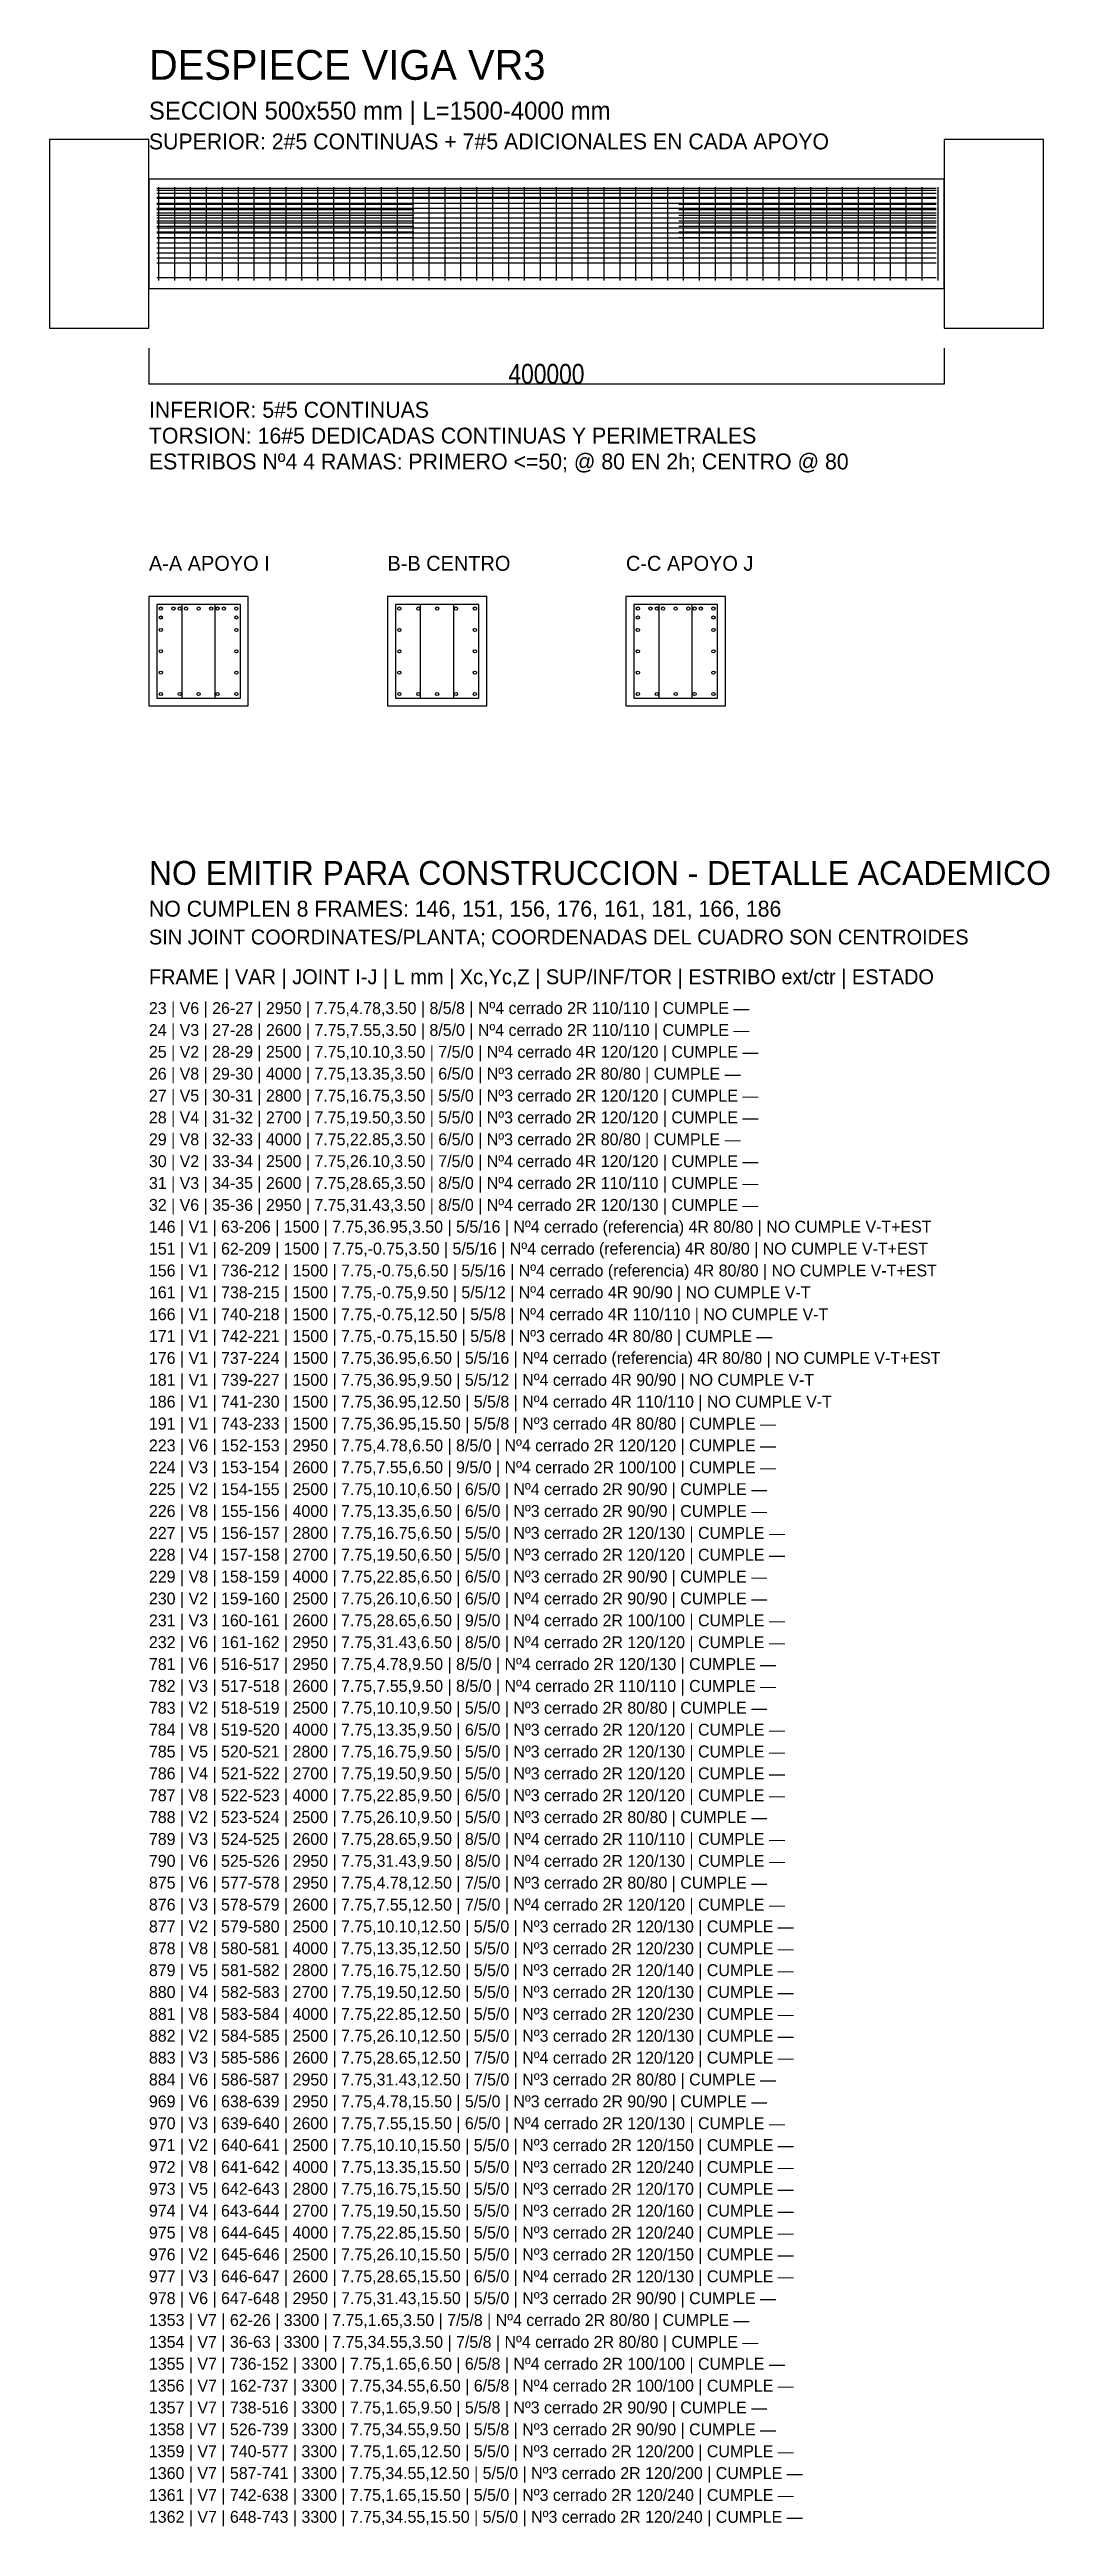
# Model space of a CAD drawing. Header units: metres. Extents: x -500 to 4530, y -11258 to 1202.
import ezdxf

# ---------------------------------------------------------------- set-up
doc = ezdxf.new("R2010")
doc.units = ezdxf.units.M
for name, color, linetype in [('ACERO_INF', 1, 'Continuous'), ('ACERO_SUP', 5, 'Continuous'), ('ACERO_TOR', 30, 'Continuous'), ('ALERTA', 1, 'Continuous'), ('CONTORNO', 7, 'Continuous'), ('COTAS', 3, 'Continuous'), ('ESTRIBOS', 8, 'Continuous'), ('TEXTO', 7, 'Continuous')]:
    doc.layers.add(name, color=color, linetype=linetype)
doc.styles.add('OpenSansCondensed-Light', font='OpenSansCondensed-Light.ttf')
doc.dimstyles.new('EZDXF', dxfattribs={"dimtxt": 0.25, "dimasz": 0.175, "dimexe": 0.375, "dimexo": 0.125, "dimgap": 0.1, "dimtad": 1, "dimlfac": 100, "dimzin": 12, "dimdsep": 46, "dimtxsty": 'OpenSansCondensed-Light', "dimblk": 'ARCHTICK', "dimcen": 2.5, "dimazin": 3, "dimtfac": 0.5, "dimtmove": 2, "dimatfit": 3})

# ---------------------------------------------------------------- blocks, each defined once
blk = doc.blocks.new('_ARCHTICK')
at = {"color": 0, "linetype": 'BYBLOCK', "const_width": 0.15}
blk.add_lwpolyline([(-0.5, -0.5), (0.5, 0.5)], dxfattribs=at)

msp = doc.modelspace()

# ---------------------------------------------------------------- linework, layer by layer
at = {"layer": 'ACERO_INF'}
msp.add_line((40, 55), (3960, 55), dxfattribs=at)
msp.add_line((40, 55), (3960, 55), dxfattribs=at)
msp.add_line((40, 55), (3960, 55), dxfattribs=at)
msp.add_line((40, 55), (3960, 55), dxfattribs=at)
msp.add_line((40, 55), (3960, 55), dxfattribs=at)
for centre in [(60, -2040), (250, -2040), (440, -2040), (1260, -2040), (1355, -2040), (1450, -2040), (1545, -2040), (1640, -2040), (2460, -2040), (2650, -2040), (2840, -2040)]:
    msp.add_circle(centre, 7.95, dxfattribs=at)
at = {"layer": 'ACERO_SUP'}
for p, q in [((40, 495), (3960, 495)), ((40, 460), (3960, 460)), ((40, 425), (1333.33333, 425)), ((40, 397), (1333.33333, 397)), ((2666.66667, 425), (3960, 425)), ((2666.66667, 397), (3960, 397)), ((40, 369), (1333.33333, 369)), ((40, 341), (1333.33333, 341)), ((40, 313), (1333.33333, 313)), ((40, 285), (1333.33333, 285)), ((40, 257), (1333.33333, 257)), ((2666.66667, 369), (3960, 369)), ((2666.66667, 341), (3960, 341)), ((2666.66667, 313), (3960, 313)), ((2666.66667, 285), (3960, 285)), ((2666.66667, 257), (3960, 257))]:
    msp.add_line(p, q, dxfattribs=at)
for centre in [(60, -1610), (123.33333, -1610), (186.66667, -1610), (250, -1610), (313.33333, -1610), (376.66667, -1610), (440, -1610), (1260, -1610), (1640, -1610), (2460, -1610), (2523.33333, -1610), (2586.66667, -1610), (2650, -1610), (2713.33333, -1610), (2776.66667, -1610), (2840, -1610), (60, -1655), (440, -1655), (2460, -1655), (2840, -1655)]:
    msp.add_circle(centre, 7.95, dxfattribs=at)
at = {"layer": 'ACERO_TOR'}
for p, q in [((40, 505), (3960, 505)), ((40, 480), (3960, 480)), ((40, 455), (3960, 455)), ((40, 430), (3960, 430)), ((40, 405), (3960, 405)), ((40, 380), (3960, 380)), ((40, 355), (3960, 355)), ((40, 330), (3960, 330)), ((40, 305), (3960, 305)), ((40, 280), (3960, 280)), ((40, 255), (3960, 255)), ((40, 230), (3960, 230)), ((40, 205), (3960, 205)), ((40, 180), (3960, 180)), ((40, 155), (3960, 155)), ((40, 130), (3960, 130))]:
    msp.add_line(p, q, dxfattribs=at)
for centre in [(60, -1610), (155, -1610), (250, -1610), (345, -1610), (440, -1610), (1260, -1610), (1355, -1610), (1450, -1610), (1545, -1610), (1640, -1610), (2460, -1610), (2555, -1610), (2650, -1610), (2745, -1610), (2840, -1610), (60, -1717.5), (440, -1717.5), (1260, -1717.5), (1640, -1717.5), (2460, -1717.5), (2840, -1717.5), (60, -1825), (440, -1825), (1260, -1825), (1640, -1825), (2460, -1825), (2840, -1825), (60, -1932.5), (440, -1932.5), (1260, -1932.5), (1640, -1932.5), (2460, -1932.5), (2840, -1932.5), (60, -2040), (155, -2040), (250, -2040), (345, -2040), (440, -2040), (1260, -2040), (1355, -2040), (1450, -2040), (1545, -2040), (1640, -2040), (2460, -2040), (2555, -2040), (2650, -2040), (2745, -2040), (2840, -2040)]:
    msp.add_circle(centre, 7.95, dxfattribs=at)
at = {"layer": 'CONTORNO'}
for points in [[(-500, -200), (0, -200), (0, 750), (-500, 750)], [(4000, -200), (4500, -200), (4500, 750), (4000, 750)], [(0, 0), (4000, 0), (4000, 550), (0, 550)], [(0, -2100), (500, -2100), (500, -1550), (0, -1550)], [(1200, -2100), (1700, -2100), (1700, -1550), (1200, -1550)], [(2400, -2100), (2900, -2100), (2900, -1550), (2400, -1550)]]:
    msp.add_lwpolyline(points, close=True, dxfattribs=at)
at = {"layer": 'ESTRIBOS'}
for p, q in [((50, 40), (50, 510)), ((130, 40), (130, 510)), ((210, 40), (210, 510)), ((290, 40), (290, 510)), ((370, 40), (370, 510)), ((450, 40), (450, 510)), ((530, 40), (530, 510)), ((610, 40), (610, 510)), ((690, 40), (690, 510)), ((770, 40), (770, 510)), ((850, 40), (850, 510)), ((930, 40), (930, 510)), ((1010, 40), (1010, 510)), ((1090, 40), (1090, 510)), ((1170, 40), (1170, 510)), ((1250, 40), (1250, 510)), ((1330, 40), (1330, 510)), ((1410, 40), (1410, 510)), ((1490, 40), (1490, 510)), ((1570, 40), (1570, 510)), ((1650, 40), (1650, 510)), ((1730, 40), (1730, 510)), ((1810, 40), (1810, 510)), ((1890, 40), (1890, 510)), ((1970, 40), (1970, 510)), ((2050, 40), (2050, 510)), ((2130, 40), (2130, 510)), ((2210, 40), (2210, 510)), ((2290, 40), (2290, 510)), ((2370, 40), (2370, 510)), ((2450, 40), (2450, 510)), ((2530, 40), (2530, 510)), ((2610, 40), (2610, 510)), ((2690, 40), (2690, 510)), ((2770, 40), (2770, 510)), ((2850, 40), (2850, 510)), ((2930, 40), (2930, 510)), ((3010, 40), (3010, 510)), ((3090, 40), (3090, 510)), ((3170, 40), (3170, 510)), ((3250, 40), (3250, 510)), ((3330, 40), (3330, 510)), ((3410, 40), (3410, 510)), ((3490, 40), (3490, 510)), ((3570, 40), (3570, 510)), ((3650, 40), (3650, 510)), ((3730, 40), (3730, 510)), ((3810, 40), (3810, 510)), ((3890, 40), (3890, 510)), ((3970, 40), (3970, 510)), ((166.66667, -2060), (166.66667, -1590)), ((333.33333, -2060), (333.33333, -1590)), ((1366.66667, -2060), (1366.66667, -1590)), ((1533.33333, -2060), (1533.33333, -1590)), ((2566.66667, -2060), (2566.66667, -1590)), ((2733.33333, -2060), (2733.33333, -1590))]:
    msp.add_line(p, q, dxfattribs=at)
for points in [[(40, -2060), (460, -2060), (460, -1590), (40, -1590)], [(1240, -2060), (1660, -2060), (1660, -1590), (1240, -1590)], [(2440, -2060), (2860, -2060), (2860, -1590), (2440, -1590)]]:
    msp.add_lwpolyline(points, close=True, dxfattribs=at)

# ---------------------------------------------------------------- texts
at = {"layer": 'ACERO_INF'}
msp.add_text('INFERIOR: 5#5 CONTINUAS', height=80, dxfattribs=at).set_placement((0, -650))
at = {"layer": 'ACERO_SUP'}
msp.add_text('SUPERIOR: 2#5 CONTINUAS + 7#5 ADICIONALES EN CADA APOYO', height=80, dxfattribs=at).set_placement((0, 700))
at = {"layer": 'ACERO_TOR'}
msp.add_text('TORSION: 16#5 DEDICADAS CONTINUAS Y PERIMETRALES', height=80, dxfattribs=at).set_placement((0, -780))
at = {"layer": 'ALERTA'}
for s, height, p in [('NO EMITIR PARA CONSTRUCCION - DETALLE ACADEMICO', 120, (0, -3000)), ('NO CUMPLEN 8 FRAMES: 146, 151, 156, 176, 161, 181, 166, 186', 80, (0, -3160)), ('SIN JOINT COORDINATES/PLANTA; COORDENADAS DEL CUADRO SON CENTROIDES', 75, (0, -3300)), ('146 | V1 | 63-206 | 1500 | 7.75,36.95,3.50 | 5/5/16 | Nº4 cerrado (referencia) 4R 80/80 | NO CUMPLE V-T+EST', 60, (0, -4750)), ('151 | V1 | 62-209 | 1500 | 7.75,-0.75,3.50 | 5/5/16 | Nº4 cerrado (referencia) 4R 80/80 | NO CUMPLE V-T+EST', 60, (0, -4860)), ('156 | V1 | 736-212 | 1500 | 7.75,-0.75,6.50 | 5/5/16 | Nº4 cerrado (referencia) 4R 80/80 | NO CUMPLE V-T+EST', 60, (0, -4970)), ('161 | V1 | 738-215 | 1500 | 7.75,-0.75,9.50 | 5/5/12 | Nº4 cerrado 4R 90/90 | NO CUMPLE V-T', 60, (0, -5080)), ('166 | V1 | 740-218 | 1500 | 7.75,-0.75,12.50 | 5/5/8 | Nº4 cerrado 4R 110/110 | NO CUMPLE V-T', 60, (0, -5190)), ('176 | V1 | 737-224 | 1500 | 7.75,36.95,6.50 | 5/5/16 | Nº4 cerrado (referencia) 4R 80/80 | NO CUMPLE V-T+EST', 60, (0, -5410)), ('181 | V1 | 739-227 | 1500 | 7.75,36.95,9.50 | 5/5/12 | Nº4 cerrado 4R 90/90 | NO CUMPLE V-T', 60, (0, -5520)), ('186 | V1 | 741-230 | 1500 | 7.75,36.95,12.50 | 5/5/8 | Nº4 cerrado 4R 110/110 | NO CUMPLE V-T', 60, (0, -5630))]:
    msp.add_text(s, height=height, dxfattribs=at).set_placement(p)
at = {"layer": 'TEXTO'}
for s, height, p in [('DESPIECE VIGA VR3', 150, (0, 1050)), ('SECCION 500x550 mm | L=1500-4000 mm', 90, (0, 850)), ('ESTRIBOS Nº4 4 RAMAS: PRIMERO <=50; @ 80 EN 2h; CENTRO @ 80', 80, (0, -910)), ('A-A APOYO I', 75, (0, -1420)), ('B-B CENTRO', 75, (1200, -1420)), ('C-C APOYO J', 75, (2400, -1420)), ('FRAME | VAR | JOINT I-J | L mm | Xc,Yc,Z | SUP/INF/TOR | ESTRIBO ext/ctr | ESTADO', 75, (0, -3500)), ('23 | V6 | 26-27 | 2950 | 7.75,4.78,3.50 | 8/5/8 | Nº4 cerrado 2R 110/110 | CUMPLE —', 60, (0, -3650)), ('24 | V3 | 27-28 | 2600 | 7.75,7.55,3.50 | 8/5/0 | Nº4 cerrado 2R 110/110 | CUMPLE —', 60, (0, -3760)), ('25 | V2 | 28-29 | 2500 | 7.75,10.10,3.50 | 7/5/0 | Nº4 cerrado 4R 120/120 | CUMPLE —', 60, (0, -3870)), ('26 | V8 | 29-30 | 4000 | 7.75,13.35,3.50 | 6/5/0 | Nº3 cerrado 2R 80/80 | CUMPLE —', 60, (0, -3980)), ('27 | V5 | 30-31 | 2800 | 7.75,16.75,3.50 | 5/5/0 | Nº3 cerrado 2R 120/120 | CUMPLE —', 60, (0, -4090)), ('28 | V4 | 31-32 | 2700 | 7.75,19.50,3.50 | 5/5/0 | Nº3 cerrado 2R 120/120 | CUMPLE —', 60, (0, -4200)), ('30 | V2 | 33-34 | 2500 | 7.75,26.10,3.50 | 7/5/0 | Nº4 cerrado 4R 120/120 | CUMPLE —', 60, (0, -4420)), ('29 | V8 | 32-33 | 4000 | 7.75,22.85,3.50 | 6/5/0 | Nº3 cerrado 2R 80/80 | CUMPLE —', 60, (0, -4310)), ('31 | V3 | 34-35 | 2600 | 7.75,28.65,3.50 | 8/5/0 | Nº4 cerrado 2R 110/110 | CUMPLE —', 60, (0, -4530)), ('32 | V6 | 35-36 | 2950 | 7.75,31.43,3.50 | 8/5/0 | Nº4 cerrado 2R 120/130 | CUMPLE —', 60, (0, -4640)), ('171 | V1 | 742-221 | 1500 | 7.75,-0.75,15.50 | 5/5/8 | Nº3 cerrado 4R 80/80 | CUMPLE —', 60, (0, -5300)), ('191 | V1 | 743-233 | 1500 | 7.75,36.95,15.50 | 5/5/8 | Nº3 cerrado 4R 80/80 | CUMPLE —', 60, (0, -5740)), ('223 | V6 | 152-153 | 2950 | 7.75,4.78,6.50 | 8/5/0 | Nº4 cerrado 2R 120/120 | CUMPLE —', 60, (0, -5850)), ('224 | V3 | 153-154 | 2600 | 7.75,7.55,6.50 | 9/5/0 | Nº4 cerrado 2R 100/100 | CUMPLE —', 60, (0, -5960)), ('225 | V2 | 154-155 | 2500 | 7.75,10.10,6.50 | 6/5/0 | Nº4 cerrado 2R 90/90 | CUMPLE —', 60, (0, -6070)), ('226 | V8 | 155-156 | 4000 | 7.75,13.35,6.50 | 6/5/0 | Nº3 cerrado 2R 90/90 | CUMPLE —', 60, (0, -6180)), ('227 | V5 | 156-157 | 2800 | 7.75,16.75,6.50 | 5/5/0 | Nº3 cerrado 2R 120/130 | CUMPLE —', 60, (0, -6290)), ('228 | V4 | 157-158 | 2700 | 7.75,19.50,6.50 | 5/5/0 | Nº3 cerrado 2R 120/120 | CUMPLE —', 60, (0, -6400)), ('229 | V8 | 158-159 | 4000 | 7.75,22.85,6.50 | 6/5/0 | Nº3 cerrado 2R 90/90 | CUMPLE —', 60, (0, -6510)), ('230 | V2 | 159-160 | 2500 | 7.75,26.10,6.50 | 6/5/0 | Nº4 cerrado 2R 90/90 | CUMPLE —', 60, (0, -6620)), ('231 | V3 | 160-161 | 2600 | 7.75,28.65,6.50 | 9/5/0 | Nº4 cerrado 2R 100/100 | CUMPLE —', 60, (0, -6730)), ('232 | V6 | 161-162 | 2950 | 7.75,31.43,6.50 | 8/5/0 | Nº4 cerrado 2R 120/120 | CUMPLE —', 60, (0, -6840)), ('781 | V6 | 516-517 | 2950 | 7.75,4.78,9.50 | 8/5/0 | Nº4 cerrado 2R 120/130 | CUMPLE —', 60, (0, -6950)), ('782 | V3 | 517-518 | 2600 | 7.75,7.55,9.50 | 8/5/0 | Nº4 cerrado 2R 110/110 | CUMPLE —', 60, (0, -7060)), ('783 | V2 | 518-519 | 2500 | 7.75,10.10,9.50 | 5/5/0 | Nº3 cerrado 2R 80/80 | CUMPLE —', 60, (0, -7170)), ('784 | V8 | 519-520 | 4000 | 7.75,13.35,9.50 | 6/5/0 | Nº3 cerrado 2R 120/120 | CUMPLE —', 60, (0, -7280)), ('785 | V5 | 520-521 | 2800 | 7.75,16.75,9.50 | 5/5/0 | Nº3 cerrado 2R 120/130 | CUMPLE —', 60, (0, -7390)), ('786 | V4 | 521-522 | 2700 | 7.75,19.50,9.50 | 5/5/0 | Nº3 cerrado 2R 120/120 | CUMPLE —', 60, (0, -7500)), ('787 | V8 | 522-523 | 4000 | 7.75,22.85,9.50 | 6/5/0 | Nº3 cerrado 2R 120/120 | CUMPLE —', 60, (0, -7610)), ('788 | V2 | 523-524 | 2500 | 7.75,26.10,9.50 | 5/5/0 | Nº3 cerrado 2R 80/80 | CUMPLE —', 60, (0, -7720)), ('789 | V3 | 524-525 | 2600 | 7.75,28.65,9.50 | 8/5/0 | Nº4 cerrado 2R 110/110 | CUMPLE —', 60, (0, -7830)), ('790 | V6 | 525-526 | 2950 | 7.75,31.43,9.50 | 8/5/0 | Nº4 cerrado 2R 120/130 | CUMPLE —', 60, (0, -7940)), ('875 | V6 | 577-578 | 2950 | 7.75,4.78,12.50 | 7/5/0 | Nº3 cerrado 2R 80/80 | CUMPLE —', 60, (0, -8050)), ('876 | V3 | 578-579 | 2600 | 7.75,7.55,12.50 | 7/5/0 | Nº4 cerrado 2R 120/120 | CUMPLE —', 60, (0, -8160)), ('877 | V2 | 579-580 | 2500 | 7.75,10.10,12.50 | 5/5/0 | Nº3 cerrado 2R 120/130 | CUMPLE —', 60, (0, -8270)), ('878 | V8 | 580-581 | 4000 | 7.75,13.35,12.50 | 5/5/0 | Nº3 cerrado 2R 120/230 | CUMPLE —', 60, (0, -8380)), ('879 | V5 | 581-582 | 2800 | 7.75,16.75,12.50 | 5/5/0 | Nº3 cerrado 2R 120/140 | CUMPLE —', 60, (0, -8490)), ('880 | V4 | 582-583 | 2700 | 7.75,19.50,12.50 | 5/5/0 | Nº3 cerrado 2R 120/130 | CUMPLE —', 60, (0, -8600)), ('881 | V8 | 583-584 | 4000 | 7.75,22.85,12.50 | 5/5/0 | Nº3 cerrado 2R 120/230 | CUMPLE —', 60, (0, -8710)), ('882 | V2 | 584-585 | 2500 | 7.75,26.10,12.50 | 5/5/0 | Nº3 cerrado 2R 120/130 | CUMPLE —', 60, (0, -8820)), ('883 | V3 | 585-586 | 2600 | 7.75,28.65,12.50 | 7/5/0 | Nº4 cerrado 2R 120/120 | CUMPLE —', 60, (0, -8930)), ('884 | V6 | 586-587 | 2950 | 7.75,31.43,12.50 | 7/5/0 | Nº3 cerrado 2R 80/80 | CUMPLE —', 60, (0, -9040)), ('969 | V6 | 638-639 | 2950 | 7.75,4.78,15.50 | 5/5/0 | Nº3 cerrado 2R 90/90 | CUMPLE —', 60, (0, -9150)), ('970 | V3 | 639-640 | 2600 | 7.75,7.55,15.50 | 6/5/0 | Nº4 cerrado 2R 120/130 | CUMPLE —', 60, (0, -9260)), ('971 | V2 | 640-641 | 2500 | 7.75,10.10,15.50 | 5/5/0 | Nº3 cerrado 2R 120/150 | CUMPLE —', 60, (0, -9370)), ('972 | V8 | 641-642 | 4000 | 7.75,13.35,15.50 | 5/5/0 | Nº3 cerrado 2R 120/240 | CUMPLE —', 60, (0, -9480)), ('973 | V5 | 642-643 | 2800 | 7.75,16.75,15.50 | 5/5/0 | Nº3 cerrado 2R 120/170 | CUMPLE —', 60, (0, -9590)), ('974 | V4 | 643-644 | 2700 | 7.75,19.50,15.50 | 5/5/0 | Nº3 cerrado 2R 120/160 | CUMPLE —', 60, (0, -9700)), ('975 | V8 | 644-645 | 4000 | 7.75,22.85,15.50 | 5/5/0 | Nº3 cerrado 2R 120/240 | CUMPLE —', 60, (0, -9810)), ('976 | V2 | 645-646 | 2500 | 7.75,26.10,15.50 | 5/5/0 | Nº3 cerrado 2R 120/150 | CUMPLE —', 60, (0, -9920)), ('977 | V3 | 646-647 | 2600 | 7.75,28.65,15.50 | 6/5/0 | Nº4 cerrado 2R 120/130 | CUMPLE —', 60, (0, -10030)), ('978 | V6 | 647-648 | 2950 | 7.75,31.43,15.50 | 5/5/0 | Nº3 cerrado 2R 90/90 | CUMPLE —', 60, (0, -10140)), ('1353 | V7 | 62-26 | 3300 | 7.75,1.65,3.50 | 7/5/8 | Nº4 cerrado 2R 80/80 | CUMPLE —', 60, (0, -10250)), ('1354 | V7 | 36-63 | 3300 | 7.75,34.55,3.50 | 7/5/8 | Nº4 cerrado 2R 80/80 | CUMPLE —', 60, (0, -10360)), ('1355 | V7 | 736-152 | 3300 | 7.75,1.65,6.50 | 6/5/8 | Nº4 cerrado 2R 100/100 | CUMPLE —', 60, (0, -10470)), ('1356 | V7 | 162-737 | 3300 | 7.75,34.55,6.50 | 6/5/8 | Nº4 cerrado 2R 100/100 | CUMPLE —', 60, (0, -10580)), ('1357 | V7 | 738-516 | 3300 | 7.75,1.65,9.50 | 5/5/8 | Nº3 cerrado 2R 90/90 | CUMPLE —', 60, (0, -10690)), ('1358 | V7 | 526-739 | 3300 | 7.75,34.55,9.50 | 5/5/8 | Nº3 cerrado 2R 90/90 | CUMPLE —', 60, (0, -10800)), ('1359 | V7 | 740-577 | 3300 | 7.75,1.65,12.50 | 5/5/0 | Nº3 cerrado 2R 120/200 | CUMPLE —', 60, (0, -10910)), ('1360 | V7 | 587-741 | 3300 | 7.75,34.55,12.50 | 5/5/0 | Nº3 cerrado 2R 120/200 | CUMPLE —', 60, (0, -11020)), ('1361 | V7 | 742-638 | 3300 | 7.75,1.65,15.50 | 5/5/0 | Nº3 cerrado 2R 120/240 | CUMPLE —', 60, (0, -11130)), ('1362 | V7 | 648-743 | 3300 | 7.75,34.55,15.50 | 5/5/0 | Nº3 cerrado 2R 120/240 | CUMPLE —', 60, (0, -11240))]:
    msp.add_text(s, height=height, dxfattribs=at).set_placement(p)

# ---------------------------------------------------------------- dimensions: what is measured, and where the dimension line sits
at = {"layer": 'COTAS'}
msp.add_linear_dim(base=(0, -480), p1=(0, -300), p2=(4000, -300), dimstyle='EZDXF', override={"dimtxt": 100}, dxfattribs=at).render()

doc.saveas('drawing.dxf')
